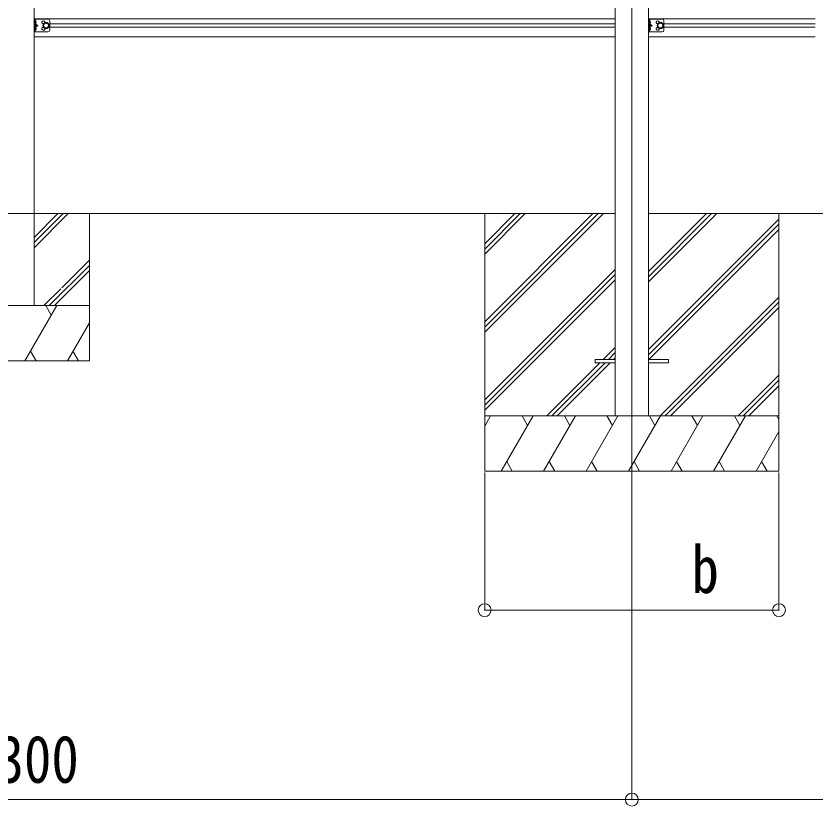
# Model space of a CAD drawing. Units: millimetres at full size; details may follow other scales. Extents: x -9783 to 9892, y -6828 to 6752.
# Drawn here: x 4122 to 6295, y -2724 to -576 of the extents above; entities that cross this region are included whole.
import ezdxf
from ezdxf.enums import TextEntityAlignment as Align

# ---------------------------------------------------------------- set-up
doc = ezdxf.new("R2010")
doc.units = ezdxf.units.MM
doc.header["$LTSCALE"] = 35
doc.header["$PDMODE"] = 32
doc.header["$PDSIZE"] = 35
for name, color, linetype, lineweight in [('0-0_0', 7, 'Continuous', 9), ('0-1_本体', 4, 'Continuous', 9), ('0-2_部品', 7, 'Continuous', 9), ('0-8_PARTS2', 2, 'Continuous', 9), ('0-A_寸法', 6, 'Continuous', 9), ('1-0_FRAME', 7, 'Continuous', 9), ('1-1_GLASS', 4, 'Continuous', 9), ('1-2_GLASS_SEAL', 7, 'Continuous', 9)]:
    doc.layers.add(name, color=color, linetype=linetype, lineweight=lineweight)
doc.styles.add('ＭＳ ゴシック', font='')
doc.styles.get('ＭＳ ゴシック').set_extended_font_data('MS Gothic')

msp = doc.modelspace()

# ---------------------------------------------------------------- linework, layer by layer
at = {"layer": '0-0_0'}
for p, q in [((2542.1, -1113.2), (5751.7, -1113.2)), ((5396.9, -1113.2), (5396.9, -1813.2)), ((5396.9, -1407.38), (5691.08, -1113.2)), ((5396.9, -1421.52), (5705.22, -1113.2)), ((5396.9, -1435.66), (5719.36, -1113.2)), ((5396.9, -1223.53), (5507.23, -1113.2)), ((5396.9, -1209.39), (5493.09, -1113.2)), ((5396.9, -1195.25), (5478.95, -1113.2)), ((5842.1, -1298.83), (6027.73, -1113.2)), ((5842.1, -1284.69), (6013.59, -1113.2)), ((5842.1, -1270.54), (5999.45, -1113.2)), ((5842.1, -1113.2), (7681.7, -1113.2)), ((5842.1, -1482.68), (6196.9, -1127.88)), ((6196.9, -1113.2), (6196.9, -1813.2)), ((5842.1, -1496.82), (6196.9, -1142.02)), ((5843.52, -1509.54), (6196.9, -1156.16)), ((5396.9, -1619.51), (5751.7, -1264.71)), ((5396.9, -1633.65), (5751.7, -1278.85)), ((5396.9, -1647.79), (5751.7, -1292.99)), ((5873.71, -1663.2), (6196.9, -1340.01)), ((5887.85, -1663.2), (6196.9, -1354.15)), ((5901.99, -1663.2), (6196.9, -1368.29)), ((5719, -1509.54), (5751.7, -1476.84)), ((5733.14, -1509.54), (5751.7, -1490.98)), ((5565.34, -1663.2), (5710, -1518.54)), ((5579.48, -1663.2), (5724.14, -1518.54)), ((5593.63, -1663.2), (5738.28, -1518.54)), ((5747.28, -1509.54), (5751.7, -1505.13)), ((6085.84, -1663.2), (6196.9, -1552.14)), ((6099.98, -1663.2), (6196.9, -1566.28)), ((6114.13, -1664.04), (6196.9, -1581.27)), ((6196.9, -1663.2), (5396.9, -1663.2)), ((5396.9, -1690.7), (5412.78, -1663.2)), ((5441.65, -1813.2), (5528.25, -1663.2)), ((5513.25, -1689.18), (5498.25, -1663.2)), ((5557.12, -1813.2), (5643.72, -1663.2)), ((5628.72, -1689.18), (5613.72, -1663.2)), ((5672.59, -1813.2), (5759.19, -1663.2)), ((5744.19, -1689.18), (5729.19, -1663.2)), ((5788.06, -1813.2), (5874.66, -1663.2)), ((5859.66, -1689.18), (5844.66, -1663.2)), ((5903.53, -1813.2), (5990.13, -1663.2)), ((5975.13, -1689.18), (5960.13, -1663.2)), ((6019, -1813.2), (6105.6, -1663.2)), ((6075.6, -1663.2), (6090.6, -1689.18)), ((6191.07, -1663.2), (6196.9, -1673.3)), ((6134.47, -1813.2), (6196.9, -1705.06)), ((5456.64, -1787.22), (5471.64, -1813.2)), ((5572.12, -1787.22), (5587.11, -1813.2)), ((5687.59, -1787.22), (5702.59, -1813.2)), ((5803.06, -1787.22), (5818.06, -1813.2)), ((5918.53, -1787.22), (5933.52, -1813.2)), ((6034, -1787.22), (6048.99, -1813.2)), ((6149.47, -1787.22), (6164.46, -1813.2)), ((5396.9, -1813.2), (6196.9, -1813.2))]:
    msp.add_line(p, q, dxfattribs=at)
at = {"layer": '0-1_本体'}
for p, q in [((5751.7, 1492.01), (5751.7, -1663.2)), ((5842.1, 1492.01), (5842.1, -1663.2))]:
    msp.add_line(p, q, dxfattribs=at)
at = {"layer": '0-2_部品', "color": 4}
for p, q in [((5696.9, -1509.54), (5696.9, -1518.54)), ((5696.9, -1509.54), (5751.7, -1509.54)), ((5696.9, -1518.54), (5751.7, -1518.54)), ((5842.1, -1509.54), (5896.9, -1509.54)), ((5842.1, -1518.54), (5896.9, -1518.54)), ((5896.9, -1509.54), (5896.9, -1518.54))]:
    msp.add_line(p, q, dxfattribs=at)
at = {"layer": '0-8_PARTS2'}
msp.add_line((5796.9, 1624.84), (5796.9, -1886.73), dxfattribs=at)
at = {"layer": '0-A_寸法'}
for p, q in [((5396.9, -2191.09), (5396.9, -1816.68)), ((5796.9, -2706.08), (5796.9, -1816.68)), ((6196.9, -2191.09), (6196.9, -1816.68)), ((5396.9, -2191.09), (6196.9, -2191.09)), ((2496.9, -2706.08), (5796.9, -2706.08)), ((5796.9, -2706.08), (7726.9, -2706.08))]:
    msp.add_line(p, q, dxfattribs=at)
for p in [(5396.9, -2191.09), (6196.9, -2191.09), (5796.9, -2706.08)]:
    msp.add_point(p, dxfattribs=at)
at = {"layer": '1-0_FRAME'}
for p, q in [((4171.9, -1205.97), (4264.66, -1113.21)), ((4171.9, -1191.83), (4250.52, -1113.21)), ((4171.9, -1177.69), (4236.38, -1113.21)), ((4321.9, -1513.2), (4321.9, -1113.2)), ((4212.65, -1363.21), (4321.9, -1253.96)), ((4246.9, -1314.82), (4321.9, -1239.82)), ((4226.8, -1363.21), (4321.9, -1268.1)), ((4198.51, -1363.21), (4244.51, -1317.21)), ((3971.9, -1363.21), (4321.9, -1363.21)), ((4146.9, -1513.21), (4233.51, -1363.21)), ((4218.51, -1389.19), (4203.5, -1363.21)), ((4262.37, -1513.21), (4321.9, -1410.1)), ((4161.9, -1487.23), (4176.9, -1513.21)), ((4277.37, -1487.23), (4292.37, -1513.21)), ((3971.9, -1513.21), (4321.9, -1513.21))]:
    msp.add_line(p, q, dxfattribs=at)
at = {"layer": '1-1_GLASS'}
for p, q in [((4171.9, -583.81), (5751.9, -583.81)), ((5841.9, -583.81), (6294.9, -583.81)), ((4213.9, -597.31), (5751.9, -597.31)), ((4213.9, -606.31), (5751.9, -606.31)), ((5883.9, -597.31), (6294.9, -597.31)), ((5883.9, -606.31), (6294.9, -606.31)), ((4171.9, -632.31), (5751.9, -632.31)), ((5841.9, -632.31), (6294.9, -632.31))]:
    msp.add_line(p, q, dxfattribs=at)
at = {"layer": '1-2_GLASS_SEAL', "color": 4}
msp.add_line((4171.9, 1480.91), (4171.9, -1363.22), dxfattribs=at)
at = {"layer": '1-2_GLASS_SEAL'}
for p, q in [((4172.1, -584.31), (4172.1, -619.31)), ((4209.1, -584.31), (4172.1, -584.31)), ((4174.6, -584.31), (4174.6, -619.31)), ((5842.3, -584.31), (5842.3, -619.31)), ((5879.3, -584.31), (5842.3, -584.31)), ((5844.8, -584.31), (5844.8, -619.31)), ((4175.1, -596.81), (4174.6, -596.72)), ((4174.6, -601.81), (4181.6, -601.81)), ((4175.1, -588.81), (4175.9, -588.95)), ((4175.1, -596.81), (4175.9, -596.67)), ((4175.1, -606.81), (4175.9, -606.95)), ((4214.1, -589.31), (4214.1, -614.31)), ((5845.3, -596.81), (5844.8, -596.72)), ((5844.8, -601.81), (5851.8, -601.81)), ((5845.3, -588.81), (5846.1, -588.95)), ((5845.3, -596.81), (5846.1, -596.67)), ((5845.3, -606.81), (5846.1, -606.95)), ((5884.3, -589.31), (5884.3, -614.31)), ((4209.1, -619.31), (4172.1, -619.31)), ((4175.1, -614.81), (4174.6, -614.72)), ((4175.1, -614.81), (4175.9, -614.67)), ((5879.3, -619.31), (5842.3, -619.31)), ((5845.3, -614.81), (5844.8, -614.72)), ((5845.3, -614.81), (5846.1, -614.67))]:
    msp.add_line(p, q, dxfattribs=at)
for points in [[(4174.22, -592.81), (4174.85, -591.62), (4177.08, -590.51)], [(4174.22, -592.81), (4174.85, -594), (4177.08, -595.11)], [(4175.1, -596.81), (4175.1, -588.81), (4174.6, -588.9), (4174.6, -596.72)], [(4174.6, -596.81), (4181.6, -601.81), (4174.6, -606.81)], [(4175.1, -614.81), (4175.1, -606.81), (4174.6, -606.9), (4174.6, -614.72)], [(5844.42, -592.81), (5845.05, -591.62), (5847.28, -590.51)], [(5844.42, -592.81), (5845.05, -594), (5847.28, -595.11)], [(5845.3, -596.81), (5845.3, -588.81), (5844.8, -588.9), (5844.8, -596.72)], [(5844.8, -596.81), (5851.8, -601.81), (5844.8, -606.81)], [(5845.3, -614.81), (5845.3, -606.81), (5844.8, -606.9), (5844.8, -614.72)], [(4174.22, -610.81), (4174.85, -609.62), (4177.08, -608.51)], [(4174.22, -610.81), (4174.85, -612), (4177.08, -613.11)], [(5844.42, -610.81), (5845.05, -609.62), (5847.28, -608.51)], [(5844.42, -610.81), (5845.05, -612), (5847.28, -613.11)]]:
    msp.add_lwpolyline(points, dxfattribs=at)
for points in [[(4204.1, -609.32), (4197.6, -605.56), (4197.6, -598.06), (4204.1, -594.3), (4210.6, -598.06), (4210.6, -605.56)], [(5874.3, -609.32), (5867.8, -605.56), (5867.8, -598.06), (5874.3, -594.3), (5880.8, -598.06), (5880.8, -605.56)]]:
    msp.add_lwpolyline(points, close=True, dxfattribs=at)
for centre, radius in [((4204.1, -601.81), 8.5), ((4204.1, -601.81), 7.5), ((4204.1, -601.81), 6.5), ((5874.3, -601.81), 8.5), ((5874.3, -601.81), 7.5), ((5874.3, -601.81), 6.5)]:
    msp.add_circle(centre, radius, dxfattribs=at)
for centre, radius, start, end in [((4209.1, -589.31), 5, 0, 90), ((5879.3, -589.31), 5, 0, 90), ((4175.75, -589.84), 0.9, 32.05588, 80), ((4175.75, -595.78), 0.9, 280, 327.94412), ((4175.75, -607.84), 0.9, 32.05588, 80), ((4171, -592.81), 6.5, 327.94412, 32.05588), ((4171, -610.81), 6.5, 327.94412, 32.05588), ((4197.1, -593.31), 4.25, 353.70569, 265.23923), ((4197.1, -610.31), 4.25, 94.76077, 6.29431), ((5845.95, -589.84), 0.9, 32.05588, 80), ((5845.95, -595.78), 0.9, 280, 327.94412), ((5845.95, -607.84), 0.9, 32.05588, 80), ((5841.2, -592.81), 6.5, 327.94412, 32.05588), ((5841.2, -610.81), 6.5, 327.94412, 32.05588), ((5867.3, -593.31), 4.25, 353.70569, 265.23923), ((5867.3, -610.31), 4.25, 94.76077, 6.29431), ((4175.75, -613.78), 0.9, 280, 327.94412), ((4209.1, -614.31), 5, 270, 0), ((5845.95, -613.78), 0.9, 280, 327.94412), ((5879.3, -614.31), 5, 270, 0)]:
    msp.add_arc(centre, radius, start, end, dxfattribs=at)

# ---------------------------------------------------------------- texts
at = {"layer": '0-A_寸法', "color": 7, "style": 'ＭＳ ゴシック', "width": 0.85}
for s, p in [('b', (5958.9, -2183.09)), ('3300', (3994.9, -2699.08))]:
    msp.add_text(s, height=129, dxfattribs=at).set_placement(p, align=Align.BOTTOM_LEFT)

doc.saveas('drawing.dxf')
